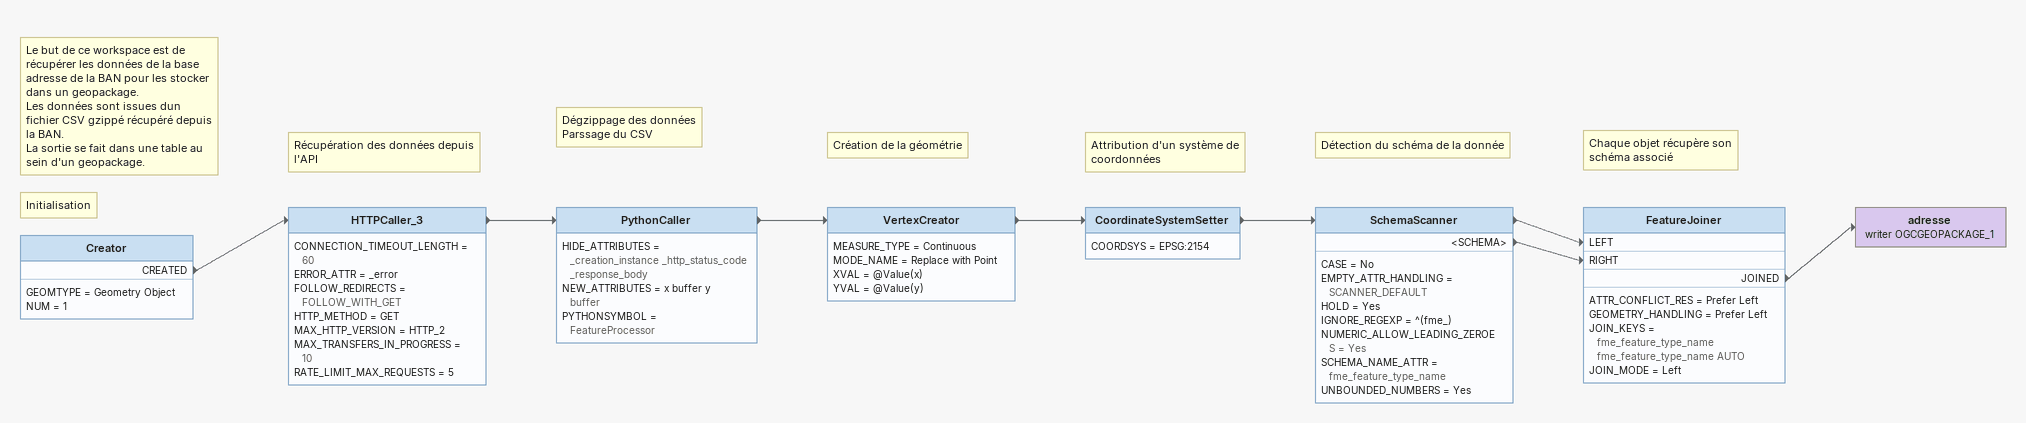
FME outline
Note: Le but de ce workspace est de récupérer les données de la base adresse de la BAN pour les stocker dans un geopackage. / Les données sont issues dun fichier CSV gzippé récupéré depuis la BAN. / La sortie se fait dans une table au sein d'un geopackage.
Note: Initialisation
Creator
    GEOMTYPE = Geometry Object
    NUM = 1
    CREATED -> HTTPCaller_3
Note: Récupération des données depuis l'API
HTTPCaller_3
    CONNECTION_TIMEOUT_LENGTH = 60
    ERROR_ATTR = _error
    FOLLOW_REDIRECTS = FOLLOW_WITH_GET
    HTTP_METHOD = GET
    MAX_HTTP_VERSION = HTTP_2
    MAX_TRANSFERS_IN_PROGRESS = 10
    RATE_LIMIT_MAX_REQUESTS = 5
    -> PythonCaller
Note: Dégzippage des données / Parssage du CSV
PythonCaller
    HIDE_ATTRIBUTES = _creation_instance _http_status_code _response_body
    NEW_ATTRIBUTES = x buffer y buffer
    PYTHONSYMBOL = FeatureProcessor
    -> VertexCreator
Note: Création de la géométrie
VertexCreator
    MEASURE_TYPE = Continuous
    MODE_NAME = Replace with Point
    XVAL = @Value(x)
    YVAL = @Value(y)
    -> CoordinateSystemSetter
Note: Attribution d'un système de coordonnées
CoordinateSystemSetter
    COORDSYS = EPSG:2154
    -> SchemaScanner
Note: Détection du schéma de la donnée
SchemaScanner
    CASE = No
    EMPTY_ATTR_HANDLING = SCANNER_DEFAULT
    HOLD = Yes
    IGNORE_REGEXP = ^(fme_)
    NUMERIC_ALLOW_LEADING_ZEROES = Yes
    SCHEMA_NAME_ATTR = fme_feature_type_name
    UNBOUNDED_NUMBERS = Yes
    -> FeatureJoiner [LEFT]
    <SCHEMA> -> FeatureJoiner [RIGHT]
Note: Chaque objet récupère son schéma associé
FeatureJoiner
    ATTR_CONFLICT_RES = Prefer Left
    GEOMETRY_HANDLING = Prefer Left
    JOIN_KEYS = fme_feature_type_name fme_feature_type_name AUTO
    JOIN_MODE = Left
    JOINED -> adresse (writer OGCGEOPACKAGE_1)
adresse (writer OGCGEOPACKAGE_1)
